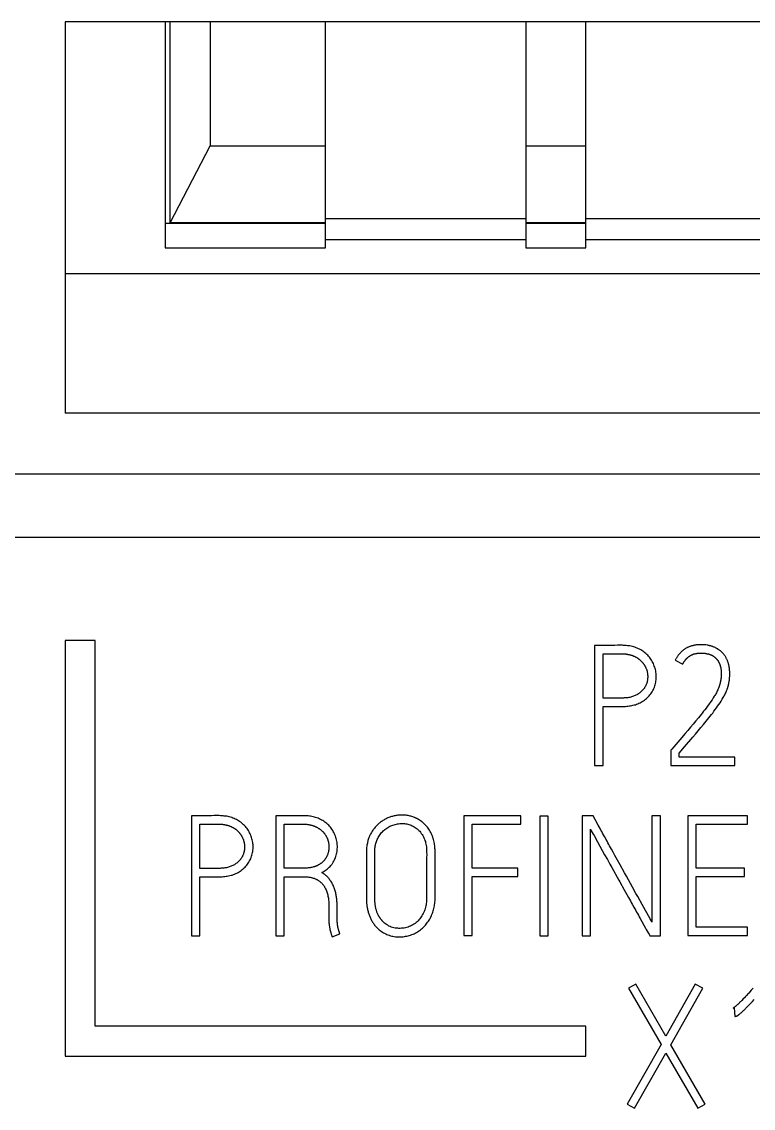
# Model space of a CAD drawing. Header units: millimetres. Extents: x 6750 to 121550, y -28210 to 66060.
# Drawn here: x 34087.8 to 34153.4, y 57264.3 to 57361.7 of the extents above; entities that cross this region are included whole.
import ezdxf

# ---------------------------------------------------------------- set-up
doc = ezdxf.new("R2010")
doc.units = ezdxf.units.MM
doc.layers.add('10000_FRONT', color=7, linetype='Continuous')
doc.layers.add('10500_FRONT_LABELING', color=7, linetype='Continuous')
doc.layers.add('DN.1. NET LIEN MANH', color=7, linetype='Continuous', lineweight=40)

# ---------------------------------------------------------------- blocks, each defined once
blk = doc.blocks.new('A$C0C6D7916')
at = {"layer": '10000_FRONT', "linetype": 'Continuous'}
for p, q in [((-24.8, 25.415), (-24.8, 21.509)), ((-12, 25.415), (-24.8, 25.415)), ((-23.8, 25.415), (-23.8, 23.159)), ((-23.75, 23.406), (-23.75, 25.415)), ((-23.35, 25.415), (-23.35, 24.176)), ((-22.2, 23.159), (-22.2, 25.415)), ((-20.2, 25.415), (-20.2, 23.159)), ((-19.6, 23.159), (-19.6, 25.415)), ((-23.75, 23.406), (-23.35, 24.176)), ((-23.35, 24.176), (-22.2, 24.176)), ((-20.2, 24.176), (-19.6, 24.176)), ((-22.2, 23.451), (-20.2, 23.451)), ((-19.6, 23.451), (-17.6, 23.451)), ((-22.2, 23.401), (-23.8, 23.401)), ((-22.2, 23.406), (-23.75, 23.406)), ((-19.6, 23.406), (-20.2, 23.406)), ((-19.6, 23.401), (-20.2, 23.401)), ((-20.2, 23.239), (-22.2, 23.239)), ((-17.6, 23.239), (-19.6, 23.239)), ((-23.8, 23.159), (-22.2, 23.159)), ((-20.2, 23.159), (-19.6, 23.159)), ((-24.8, 22.901), (-12, 22.901)), ((-12, 21.509), (-24.8, 21.509)), ((-7, 20.9), (-27.7, 20.9)), ((-7, 20.266), (-27.7, 20.266)), ((-24.5, 19.24), (-24.8, 19.24)), ((-24.8, 19.24), (-24.8, 15.09)), ((-24.5, 15.39), (-24.5, 19.24)), ((-19.6, 15.39), (-24.5, 15.39)), ((-19.6, 15.09), (-19.6, 15.39)), ((-24.8, 15.09), (-19.6, 15.09))]:
    blk.add_line(p, q, dxfattribs=at)
at = {"layer": '10500_FRONT_LABELING', "linetype": 'Continuous'}
for p, q in [((-19.337, 19.19), (-19.514, 19.19)), ((-19.514, 19.19), (-19.514, 17.99)), ((-19.429, 19.105), (-19.237, 19.105)), ((-19.429, 18.664), (-19.429, 19.105)), ((-18.708, 19.042), (-18.633, 19.004)), ((-19.244, 18.664), (-19.429, 18.664)), ((-19.429, 18.579), (-19.242, 18.579)), ((-19.429, 17.99), (-19.429, 18.579)), ((-18.662, 18.248), (-18.743, 18.155)), ((-18.609, 18.311), (-18.662, 18.248)), ((-18.743, 18.155), (-18.753, 18.143)), ((-18.753, 18.143), (-18.753, 17.99)), ((-18.67, 18.073), (-18.67, 18.113)), ((-18.114, 18.073), (-18.67, 18.073)), ((-18.114, 17.99), (-18.114, 18.073)), ((-19.514, 17.99), (-19.429, 17.99)), ((-18.753, 17.99), (-18.114, 17.99)), ((-23.362, 17.49), (-23.539, 17.49)), ((-23.539, 17.49), (-23.539, 16.29)), ((-22.542, 17.49), (-22.697, 17.49)), ((-22.697, 17.49), (-22.697, 16.29)), ((-20.248, 17.49), (-20.819, 17.49)), ((-20.819, 17.49), (-20.819, 16.293)), ((-20.248, 17.405), (-20.248, 17.49)), ((-19.977, 17.487), (-20.06, 17.487)), ((-20.06, 17.487), (-20.06, 16.29)), ((-19.977, 16.29), (-19.977, 17.487)), ((-19.529, 17.49), (-19.637, 17.49)), ((-19.637, 17.49), (-19.637, 16.29)), ((-19.477, 17.395), (-19.529, 17.49)), ((-18.856, 17.49), (-18.941, 17.49)), ((-18.941, 17.49), (-18.941, 16.428)), ((-18.856, 16.29), (-18.856, 17.49)), ((-17.986, 17.49), (-18.584, 17.49)), ((-18.584, 17.49), (-18.584, 16.293)), ((-17.986, 17.405), (-17.986, 17.49)), ((-23.454, 17.405), (-23.262, 17.405)), ((-23.454, 16.964), (-23.454, 17.405)), ((-22.612, 17.405), (-22.42, 17.405)), ((-22.612, 16.966), (-22.612, 17.405)), ((-20.734, 17.405), (-20.248, 17.405)), ((-20.734, 16.966), (-20.734, 17.405)), ((-19.554, 16.29), (-19.554, 17.355)), ((-18.5, 17.405), (-17.986, 17.405)), ((-18.5, 16.966), (-18.5, 17.405)), ((-19.484, 17.228), (-19.413, 17.101)), ((-21.708, 16.669), (-21.708, 17.108)), ((-19.413, 17.101), (-19.386, 17.053)), ((-19.31, 17.093), (-19.328, 17.125)), ((-19.258, 16.998), (-19.31, 17.093)), ((-23.27, 16.964), (-23.454, 16.964)), ((-22.409, 16.966), (-22.612, 16.966)), ((-20.278, 16.966), (-20.734, 16.966)), ((-20.278, 16.883), (-20.278, 16.966)), ((-19.342, 16.974), (-19.271, 16.846)), ((-19.214, 16.919), (-19.258, 16.998)), ((-19.196, 16.887), (-19.214, 16.919)), ((-18.018, 16.966), (-18.5, 16.966)), ((-18.018, 16.883), (-18.018, 16.966)), ((-23.454, 16.879), (-23.267, 16.879)), ((-23.454, 16.29), (-23.454, 16.879)), ((-22.612, 16.29), (-22.612, 16.881)), ((-20.734, 16.883), (-20.278, 16.883)), ((-20.734, 16.293), (-20.734, 16.883)), ((-19.271, 16.846), (-19.262, 16.83)), ((-19.262, 16.83), (-19.218, 16.751)), ((-18.5, 16.883), (-18.018, 16.883)), ((-18.5, 16.377), (-18.5, 16.883)), ((-19.218, 16.751), (-19.191, 16.703)), ((-19.191, 16.703), (-19.174, 16.672)), ((-19.082, 16.682), (-19.1, 16.713)), ((-19.038, 16.603), (-19.082, 16.682)), ((-22.166, 16.477), (-22.167, 16.461)), ((-22.08, 16.403), (-22.08, 16.41)), ((-22.079, 16.399), (-22.08, 16.403)), ((-19.059, 16.465), (-19.006, 16.369)), ((-17.986, 16.377), (-18.5, 16.377)), ((-17.986, 16.293), (-17.986, 16.377)), ((-23.539, 16.29), (-23.454, 16.29)), ((-22.697, 16.29), (-22.612, 16.29)), ((-22.134, 16.282), (-22.056, 16.312)), ((-20.819, 16.293), (-20.734, 16.293)), ((-20.06, 16.29), (-19.977, 16.29)), ((-19.637, 16.29), (-19.554, 16.29)), ((-18.961, 16.29), (-18.856, 16.29)), ((-18.584, 16.293), (-17.986, 16.293)), ((-19.103, 15.808), (-19.174, 15.767)), ((-19.174, 15.767), (-18.85, 15.206)), ((-18.803, 15.289), (-19.103, 15.808)), ((-18.508, 15.808), (-18.803, 15.289)), ((-18.753, 15.204), (-18.433, 15.767)), ((-18.433, 15.767), (-18.508, 15.808)), ((-17.929, 15.77), (-17.949, 15.748)), ((-18.053, 15.637), (-18.059, 15.631)), ((-18.044, 15.646), (-18.053, 15.637)), ((-18.03, 15.661), (-18.044, 15.646)), ((-18.018, 15.673), (-18.03, 15.661)), ((-18.006, 15.686), (-18.018, 15.673)), ((-17.998, 15.695), (-18.006, 15.686)), ((-17.98, 15.714), (-17.998, 15.695)), ((-17.956, 15.617), (-17.938, 15.636)), ((-17.938, 15.636), (-17.92, 15.655)), ((-18.129, 15.569), (-18.119, 15.572)), ((-18.119, 15.572), (-18.114, 15.487)), ((-17.992, 15.579), (-17.98, 15.591)), ((-17.98, 15.591), (-17.968, 15.604)), ((-17.968, 15.604), (-17.956, 15.617)), ((-18.85, 15.206), (-19.187, 14.612)), ((-18.408, 14.612), (-18.753, 15.204)), ((-19.114, 14.57), (-18.801, 15.121)), ((-18.801, 15.121), (-18.482, 14.57)), ((-19.187, 14.612), (-19.114, 14.57)), ((-18.482, 14.57), (-18.408, 14.612))]:
    blk.add_line(p, q, dxfattribs=at)
for points in [[(-18.175, 19.003), (-18.177, 19.009), (-18.179, 19.015), (-18.181, 19.021), (-18.183, 19.027), (-18.185, 19.033), (-18.187, 19.039), (-18.19, 19.045), (-18.192, 19.051), (-18.195, 19.056), (-18.198, 19.062), (-18.201, 19.067), (-18.204, 19.073), (-18.207, 19.078), (-18.211, 19.084), (-18.214, 19.089), (-18.218, 19.094), (-18.222, 19.099), (-18.226, 19.104), (-18.23, 19.109), (-18.234, 19.113), (-18.238, 19.118), (-18.243, 19.122), (-18.247, 19.127), (-18.252, 19.131), (-18.257, 19.135), (-18.262, 19.139), (-18.267, 19.143), (-18.272, 19.147), (-18.278, 19.15), (-18.283, 19.154), (-18.288, 19.157), (-18.294, 19.16), (-18.299, 19.163), (-18.305, 19.166), (-18.311, 19.168), (-18.317, 19.171), (-18.322, 19.173), (-18.328, 19.176), (-18.334, 19.178), (-18.34, 19.18), (-18.346, 19.182), (-18.352, 19.184), (-18.358, 19.185), (-18.365, 19.187), (-18.371, 19.188), (-18.377, 19.19), (-18.383, 19.191), (-18.389, 19.192), (-18.402, 19.194), (-18.414, 19.195), (-18.427, 19.196), (-18.44, 19.197), (-18.452, 19.197), (-18.465, 19.196), (-18.478, 19.196), (-18.49, 19.195), (-18.497, 19.194), (-18.503, 19.193), (-18.509, 19.192), (-18.515, 19.191), (-18.522, 19.19), (-18.528, 19.189), (-18.534, 19.187), (-18.54, 19.186), (-18.546, 19.184), (-18.552, 19.182), (-18.558, 19.18), (-18.564, 19.178), (-18.57, 19.176), (-18.576, 19.173), (-18.581, 19.171), (-18.587, 19.168), (-18.593, 19.165), (-18.598, 19.162), (-18.604, 19.159), (-18.609, 19.156), (-18.614, 19.152), (-18.62, 19.149), (-18.625, 19.145), (-18.63, 19.141), (-18.634, 19.137), (-18.639, 19.133), (-18.644, 19.129), (-18.649, 19.124), (-18.653, 19.12), (-18.657, 19.115), (-18.662, 19.11), (-18.666, 19.106), (-18.67, 19.101), (-18.674, 19.096), (-18.678, 19.091), (-18.682, 19.086), (-18.685, 19.08), (-18.689, 19.075), (-18.692, 19.07), (-18.696, 19.064), (-18.699, 19.059), (-18.702, 19.053), (-18.705, 19.048), (-18.708, 19.042)], [(-19.242, 18.579), (-19.23, 18.579), (-19.217, 18.58), (-19.205, 18.581), (-19.192, 18.582), (-19.18, 18.583), (-19.167, 18.585), (-19.155, 18.587), (-19.142, 18.589), (-19.13, 18.592), (-19.118, 18.595), (-19.106, 18.598), (-19.094, 18.603), (-19.082, 18.607), (-19.071, 18.612), (-19.059, 18.617), (-19.048, 18.623), (-19.037, 18.63), (-19.026, 18.637), (-19.016, 18.644), (-19.006, 18.652), (-18.996, 18.66), (-18.987, 18.668), (-18.978, 18.677), (-18.969, 18.686), (-18.961, 18.696), (-18.953, 18.706), (-18.945, 18.716), (-18.939, 18.727), (-18.932, 18.738), (-18.926, 18.749), (-18.921, 18.761), (-18.916, 18.773), (-18.912, 18.785), (-18.909, 18.797), (-18.905, 18.809), (-18.903, 18.822), (-18.901, 18.834), (-18.899, 18.847), (-18.898, 18.859), (-18.898, 18.872), (-18.898, 18.885), (-18.898, 18.898), (-18.899, 18.91), (-18.901, 18.923), (-18.903, 18.935), (-18.906, 18.948), (-18.909, 18.96), (-18.912, 18.972), (-18.917, 18.984), (-18.921, 18.996), (-18.926, 19.008), (-18.932, 19.019), (-18.938, 19.03), (-18.944, 19.041), (-18.951, 19.052), (-18.958, 19.062), (-18.966, 19.072), (-18.974, 19.082), (-18.983, 19.091), (-18.992, 19.1), (-19.001, 19.109), (-19.011, 19.117), (-19.021, 19.124), (-19.032, 19.132), (-19.042, 19.139), (-19.053, 19.145), (-19.064, 19.151), (-19.076, 19.157), (-19.087, 19.162), (-19.099, 19.167), (-19.111, 19.171), (-19.123, 19.175), (-19.135, 19.178), (-19.148, 19.181), (-19.16, 19.184), (-19.172, 19.186), (-19.185, 19.187), (-19.197, 19.189), (-19.21, 19.189), (-19.223, 19.19), (-19.235, 19.191), (-19.261, 19.191), (-19.286, 19.191), (-19.311, 19.19), (-19.337, 19.19)], [(-19.237, 19.105), (-19.233, 19.105), (-19.228, 19.105), (-19.224, 19.105), (-19.219, 19.105), (-19.215, 19.105), (-19.211, 19.104), (-19.206, 19.104), (-19.202, 19.104), (-19.197, 19.103), (-19.193, 19.103), (-19.189, 19.102), (-19.184, 19.101), (-19.18, 19.1), (-19.176, 19.1), (-19.171, 19.099), (-19.167, 19.098), (-19.163, 19.097), (-19.158, 19.096), (-19.154, 19.095), (-19.15, 19.093), (-19.146, 19.092), (-19.141, 19.091), (-19.137, 19.089), (-19.133, 19.088), (-19.129, 19.086), (-19.125, 19.084), (-19.121, 19.083), (-19.117, 19.081), (-19.112, 19.079), (-19.109, 19.077), (-19.105, 19.075), (-19.101, 19.073), (-19.097, 19.071), (-19.093, 19.068), (-19.089, 19.066), (-19.085, 19.064), (-19.082, 19.061), (-19.078, 19.059), (-19.074, 19.056), (-19.071, 19.054), (-19.067, 19.051), (-19.064, 19.048), (-19.06, 19.045), (-19.057, 19.042), (-19.054, 19.039), (-19.05, 19.036), (-19.047, 19.033), (-19.044, 19.03), (-19.041, 19.027), (-19.038, 19.024), (-19.035, 19.02), (-19.032, 19.017), (-19.029, 19.014), (-19.027, 19.01), (-19.024, 19.007), (-19.022, 19.003), (-19.019, 18.999), (-19.017, 18.996), (-19.014, 18.992), (-19.012, 18.988), (-19.01, 18.984), (-19.008, 18.98), (-19.006, 18.976), (-19.004, 18.972), (-19.002, 18.968), (-19, 18.964), (-18.998, 18.96)], [(-18.633, 19.004), (-18.631, 19.007), (-18.63, 19.01), (-18.628, 19.013), (-18.626, 19.016), (-18.624, 19.019), (-18.622, 19.022), (-18.621, 19.025), (-18.619, 19.028), (-18.617, 19.031), (-18.615, 19.034), (-18.612, 19.037), (-18.61, 19.04), (-18.608, 19.043), (-18.606, 19.046), (-18.604, 19.048), (-18.601, 19.051), (-18.599, 19.054), (-18.596, 19.056), (-18.594, 19.059), (-18.591, 19.061), (-18.589, 19.064), (-18.586, 19.066), (-18.583, 19.069), (-18.581, 19.071), (-18.578, 19.073), (-18.575, 19.076), (-18.572, 19.078), (-18.569, 19.08), (-18.567, 19.082), (-18.564, 19.084), (-18.561, 19.086), (-18.557, 19.088), (-18.554, 19.089), (-18.551, 19.091), (-18.548, 19.093), (-18.545, 19.094), (-18.542, 19.096), (-18.538, 19.097), (-18.535, 19.099), (-18.532, 19.1), (-18.528, 19.101), (-18.525, 19.102), (-18.522, 19.104), (-18.518, 19.105), (-18.515, 19.106), (-18.511, 19.107), (-18.508, 19.107), (-18.504, 19.108), (-18.501, 19.109), (-18.497, 19.11), (-18.494, 19.11), (-18.49, 19.111), (-18.487, 19.111), (-18.483, 19.112), (-18.479, 19.112), (-18.476, 19.113), (-18.472, 19.113), (-18.469, 19.113), (-18.465, 19.113), (-18.462, 19.113), (-18.458, 19.113), (-18.455, 19.113), (-18.451, 19.113), (-18.447, 19.113), (-18.444, 19.113), (-18.44, 19.113), (-18.437, 19.113), (-18.433, 19.113), (-18.43, 19.113), (-18.426, 19.112), (-18.423, 19.112), (-18.419, 19.112), (-18.416, 19.111), (-18.412, 19.111), (-18.408, 19.111), (-18.405, 19.11), (-18.401, 19.109), (-18.398, 19.109), (-18.394, 19.108), (-18.391, 19.107), (-18.387, 19.107), (-18.384, 19.106), (-18.38, 19.105), (-18.377, 19.104), (-18.373, 19.103), (-18.37, 19.102), (-18.367, 19.101), (-18.363, 19.1), (-18.36, 19.098), (-18.357, 19.097), (-18.353, 19.096), (-18.35, 19.094), (-18.347, 19.093), (-18.343, 19.091), (-18.34, 19.09), (-18.337, 19.088), (-18.334, 19.086), (-18.331, 19.084), (-18.328, 19.083), (-18.325, 19.081), (-18.322, 19.079), (-18.319, 19.076), (-18.316, 19.074), (-18.313, 19.072), (-18.311, 19.07), (-18.308, 19.067), (-18.305, 19.065), (-18.303, 19.063), (-18.3, 19.06), (-18.298, 19.057), (-18.295, 19.055), (-18.293, 19.052), (-18.291, 19.049), (-18.289, 19.046), (-18.286, 19.044), (-18.284, 19.041), (-18.282, 19.038), (-18.28, 19.035), (-18.279, 19.032), (-18.277, 19.029), (-18.275, 19.026), (-18.273, 19.022), (-18.272, 19.019), (-18.27, 19.016), (-18.268, 19.013), (-18.267, 19.009), (-18.266, 19.006), (-18.264, 19.003), (-18.263, 18.999), (-18.262, 18.996), (-18.261, 18.993), (-18.26, 18.989), (-18.259, 18.986), (-18.258, 18.982), (-18.257, 18.979), (-18.256, 18.975), (-18.255, 18.972), (-18.254, 18.968), (-18.254, 18.965), (-18.253, 18.961), (-18.253, 18.958), (-18.252, 18.954), (-18.252, 18.951), (-18.251, 18.947), (-18.251, 18.944), (-18.25, 18.94), (-18.25, 18.937), (-18.25, 18.933), (-18.249, 18.93), (-18.249, 18.926), (-18.249, 18.922), (-18.249, 18.919), (-18.249, 18.915), (-18.249, 18.912), (-18.249, 18.908), (-18.249, 18.905), (-18.249, 18.901), (-18.249, 18.897), (-18.249, 18.894), (-18.249, 18.89), (-18.249, 18.887), (-18.249, 18.883), (-18.25, 18.88), (-18.25, 18.876), (-18.25, 18.872), (-18.251, 18.869), (-18.251, 18.865), (-18.251, 18.862), (-18.252, 18.858), (-18.252, 18.855), (-18.253, 18.851), (-18.253, 18.848), (-18.254, 18.844), (-18.255, 18.841), (-18.256, 18.834)], [(-18.172, 18.819), (-18.17, 18.827), (-18.17, 18.832), (-18.169, 18.836), (-18.168, 18.841), (-18.167, 18.846), (-18.167, 18.851), (-18.166, 18.855), (-18.166, 18.86), (-18.165, 18.865), (-18.165, 18.87), (-18.165, 18.874), (-18.164, 18.879), (-18.164, 18.884), (-18.164, 18.889), (-18.164, 18.894), (-18.164, 18.898), (-18.164, 18.903), (-18.164, 18.908), (-18.164, 18.913), (-18.164, 18.918), (-18.164, 18.922), (-18.164, 18.927), (-18.164, 18.932), (-18.165, 18.937), (-18.165, 18.942), (-18.166, 18.946), (-18.166, 18.951), (-18.167, 18.956), (-18.167, 18.961), (-18.168, 18.965), (-18.169, 18.97), (-18.169, 18.975), (-18.17, 18.979), (-18.171, 18.984), (-18.172, 18.989), (-18.173, 18.993), (-18.174, 18.998), (-18.175, 19.003)], [(-18.998, 18.96), (-18.995, 18.951), (-18.992, 18.942), (-18.99, 18.933), (-18.988, 18.924), (-18.986, 18.915), (-18.985, 18.906), (-18.984, 18.896), (-18.983, 18.887), (-18.983, 18.878), (-18.983, 18.869), (-18.984, 18.859), (-18.985, 18.85), (-18.986, 18.841), (-18.988, 18.832), (-18.99, 18.823), (-18.992, 18.814), (-18.995, 18.805), (-18.997, 18.801), (-18.999, 18.796), (-19, 18.792), (-19.002, 18.788), (-19.004, 18.784), (-19.007, 18.78), (-19.009, 18.776), (-19.011, 18.772), (-19.014, 18.768), (-19.016, 18.764), (-19.019, 18.76), (-19.022, 18.756), (-19.024, 18.753), (-19.027, 18.749), (-19.034, 18.742), (-19.04, 18.736), (-19.047, 18.729), (-19.054, 18.723), (-19.061, 18.717), (-19.068, 18.712), (-19.076, 18.706), (-19.084, 18.701), (-19.092, 18.697), (-19.1, 18.692), (-19.109, 18.689), (-19.117, 18.685), (-19.126, 18.682), (-19.135, 18.679), (-19.144, 18.676), (-19.153, 18.673), (-19.162, 18.671), (-19.171, 18.67), (-19.18, 18.668), (-19.189, 18.667), (-19.198, 18.666), (-19.208, 18.665), (-19.217, 18.665), (-19.226, 18.664), (-19.244, 18.664)], [(-18.272, 18.774), (-18.275, 18.764), (-18.279, 18.755), (-18.283, 18.745), (-18.288, 18.736), (-18.292, 18.727), (-18.297, 18.717), (-18.302, 18.708), (-18.307, 18.7), (-18.312, 18.691), (-18.318, 18.682), (-18.329, 18.665), (-18.34, 18.648), (-18.352, 18.631), (-18.376, 18.597), (-18.388, 18.581), (-18.4, 18.564), (-18.412, 18.548), (-18.425, 18.532), (-18.438, 18.515), (-18.45, 18.499), (-18.476, 18.467), (-18.503, 18.436), (-18.529, 18.404), (-18.556, 18.373), (-18.582, 18.342), (-18.609, 18.311)], [(-18.256, 18.834), (-18.256, 18.832), (-18.257, 18.829), (-18.257, 18.826), (-18.258, 18.824), (-18.259, 18.821), (-18.259, 18.818), (-18.26, 18.816), (-18.26, 18.813), (-18.261, 18.81), (-18.262, 18.808), (-18.262, 18.805), (-18.263, 18.803), (-18.264, 18.8), (-18.265, 18.797), (-18.265, 18.795), (-18.266, 18.792), (-18.267, 18.789), (-18.268, 18.787), (-18.268, 18.784), (-18.269, 18.782), (-18.27, 18.779), (-18.271, 18.777), (-18.272, 18.774)], [(-18.191, 18.749), (-18.19, 18.752), (-18.189, 18.755), (-18.187, 18.758), (-18.186, 18.761), (-18.185, 18.764), (-18.184, 18.767), (-18.183, 18.771), (-18.182, 18.774), (-18.182, 18.777), (-18.181, 18.78), (-18.18, 18.783), (-18.179, 18.787), (-18.178, 18.79), (-18.177, 18.793), (-18.177, 18.796), (-18.176, 18.799), (-18.175, 18.803), (-18.174, 18.806), (-18.174, 18.809), (-18.173, 18.812), (-18.172, 18.816), (-18.172, 18.819)], [(-18.534, 18.273), (-18.507, 18.305), (-18.48, 18.337), (-18.453, 18.369), (-18.426, 18.401), (-18.4, 18.433), (-18.373, 18.466), (-18.347, 18.499), (-18.334, 18.515), (-18.322, 18.532), (-18.309, 18.549), (-18.297, 18.565), (-18.285, 18.582), (-18.273, 18.599), (-18.261, 18.617), (-18.249, 18.634), (-18.238, 18.652), (-18.228, 18.67), (-18.223, 18.679), (-18.218, 18.688), (-18.213, 18.697), (-18.208, 18.707), (-18.204, 18.716), (-18.2, 18.726), (-18.196, 18.736), (-18.191, 18.749)], [(-18.67, 18.113), (-18.616, 18.177), (-18.534, 18.273)], [(-23.267, 16.879), (-23.255, 16.879), (-23.242, 16.88), (-23.23, 16.881), (-23.217, 16.882), (-23.205, 16.883), (-23.192, 16.885), (-23.18, 16.887), (-23.168, 16.889), (-23.155, 16.892), (-23.143, 16.895), (-23.131, 16.898), (-23.119, 16.903), (-23.107, 16.907), (-23.096, 16.912), (-23.084, 16.917), (-23.073, 16.923), (-23.062, 16.93), (-23.052, 16.937), (-23.041, 16.944), (-23.031, 16.952), (-23.021, 16.96), (-23.012, 16.968), (-23.003, 16.977), (-22.994, 16.986), (-22.986, 16.996), (-22.978, 17.006), (-22.971, 17.016), (-22.964, 17.027), (-22.957, 17.038), (-22.952, 17.049), (-22.946, 17.061), (-22.942, 17.073), (-22.937, 17.085), (-22.934, 17.097), (-22.931, 17.109), (-22.928, 17.122), (-22.926, 17.134), (-22.924, 17.147), (-22.923, 17.159), (-22.923, 17.172), (-22.923, 17.185), (-22.923, 17.198), (-22.925, 17.21), (-22.926, 17.223), (-22.928, 17.235), (-22.931, 17.248), (-22.934, 17.26), (-22.938, 17.272), (-22.942, 17.284), (-22.946, 17.296), (-22.951, 17.308), (-22.957, 17.319), (-22.963, 17.33), (-22.969, 17.341), (-22.976, 17.352), (-22.983, 17.362), (-22.991, 17.372), (-23, 17.382), (-23.008, 17.391), (-23.017, 17.4), (-23.027, 17.409), (-23.036, 17.417), (-23.046, 17.424), (-23.057, 17.432), (-23.067, 17.439), (-23.078, 17.445), (-23.089, 17.451), (-23.101, 17.457), (-23.112, 17.462), (-23.124, 17.467), (-23.136, 17.471), (-23.148, 17.475), (-23.16, 17.478), (-23.173, 17.481), (-23.185, 17.484), (-23.198, 17.486), (-23.21, 17.487), (-23.223, 17.489), (-23.235, 17.489), (-23.248, 17.49), (-23.261, 17.491), (-23.286, 17.491), (-23.311, 17.491), (-23.337, 17.49), (-23.362, 17.49)], [(-22.236, 16.922), (-22.224, 16.929), (-22.213, 16.935), (-22.202, 16.942), (-22.192, 16.95), (-22.182, 16.958), (-22.172, 16.966), (-22.163, 16.975), (-22.154, 16.984), (-22.145, 16.994), (-22.141, 16.999), (-22.137, 17.004), (-22.134, 17.009), (-22.13, 17.014), (-22.123, 17.025), (-22.117, 17.036), (-22.111, 17.048), (-22.106, 17.059), (-22.101, 17.071), (-22.097, 17.083), (-22.093, 17.096), (-22.089, 17.108), (-22.087, 17.121), (-22.084, 17.134), (-22.083, 17.146), (-22.082, 17.159), (-22.081, 17.172), (-22.081, 17.185), (-22.082, 17.198), (-22.083, 17.211), (-22.084, 17.224), (-22.086, 17.236), (-22.089, 17.249), (-22.092, 17.261), (-22.096, 17.274), (-22.1, 17.286), (-22.105, 17.298), (-22.11, 17.309), (-22.116, 17.321), (-22.122, 17.332), (-22.128, 17.343), (-22.135, 17.354), (-22.143, 17.364), (-22.15, 17.374), (-22.159, 17.384), (-22.167, 17.394), (-22.177, 17.403), (-22.186, 17.411), (-22.196, 17.419), (-22.206, 17.427), (-22.217, 17.434), (-22.228, 17.441), (-22.239, 17.447), (-22.251, 17.453), (-22.262, 17.459), (-22.274, 17.464), (-22.286, 17.469), (-22.299, 17.473), (-22.311, 17.477), (-22.323, 17.48), (-22.336, 17.482), (-22.349, 17.485), (-22.361, 17.487), (-22.374, 17.488), (-22.387, 17.489), (-22.4, 17.49), (-22.413, 17.49), (-22.438, 17.49), (-22.542, 17.49)], [(-21.311, 17.473), (-21.32, 17.476), (-21.328, 17.479), (-21.337, 17.482), (-21.347, 17.485), (-21.356, 17.487), (-21.365, 17.489), (-21.374, 17.491), (-21.383, 17.492), (-21.393, 17.494), (-21.402, 17.495), (-21.411, 17.495), (-21.421, 17.496), (-21.43, 17.496), (-21.44, 17.496), (-21.449, 17.496), (-21.458, 17.496), (-21.468, 17.495), (-21.477, 17.494), (-21.486, 17.493), (-21.496, 17.491), (-21.505, 17.49), (-21.514, 17.488), (-21.523, 17.486), (-21.532, 17.483), (-21.541, 17.481), (-21.55, 17.478), (-21.559, 17.475), (-21.568, 17.471), (-21.577, 17.468), (-21.585, 17.464), (-21.594, 17.46), (-21.602, 17.456), (-21.61, 17.451), (-21.618, 17.447), (-21.626, 17.442), (-21.634, 17.437), (-21.642, 17.431), (-21.65, 17.426), (-21.657, 17.42), (-21.664, 17.414), (-21.671, 17.408), (-21.678, 17.402), (-21.685, 17.395), (-21.692, 17.388), (-21.698, 17.382), (-21.704, 17.375), (-21.71, 17.367), (-21.716, 17.36), (-21.722, 17.352), (-21.727, 17.345), (-21.733, 17.337), (-21.738, 17.329), (-21.742, 17.321), (-21.747, 17.313), (-21.752, 17.304), (-21.756, 17.296), (-21.76, 17.287), (-21.763, 17.279), (-21.767, 17.27), (-21.77, 17.261), (-21.773, 17.252), (-21.776, 17.243), (-21.778, 17.234), (-21.781, 17.225), (-21.782, 17.215), (-21.784, 17.206), (-21.786, 17.197), (-21.787, 17.188), (-21.789, 17.169), (-21.79, 17.151), (-21.791, 17.132), (-21.791, 17.114), (-21.791, 16.669)], [(-21.211, 17.405), (-21.213, 17.407), (-21.215, 17.409), (-21.217, 17.411), (-21.219, 17.413), (-21.221, 17.415), (-21.223, 17.417), (-21.225, 17.419), (-21.227, 17.421), (-21.229, 17.423), (-21.231, 17.425), (-21.233, 17.427), (-21.236, 17.428), (-21.238, 17.43), (-21.24, 17.432), (-21.242, 17.434), (-21.245, 17.435), (-21.247, 17.437), (-21.249, 17.439), (-21.251, 17.44), (-21.254, 17.442), (-21.256, 17.443), (-21.258, 17.445), (-21.261, 17.447), (-21.263, 17.448), (-21.266, 17.45), (-21.268, 17.451), (-21.27, 17.453), (-21.273, 17.454), (-21.275, 17.455), (-21.278, 17.457), (-21.28, 17.458), (-21.283, 17.459), (-21.285, 17.461), (-21.288, 17.462), (-21.29, 17.463), (-21.293, 17.465), (-21.295, 17.466), (-21.298, 17.467), (-21.3, 17.468), (-21.303, 17.469), (-21.305, 17.47), (-21.308, 17.472), (-21.311, 17.473)], [(-23.262, 17.405), (-23.258, 17.405), (-23.253, 17.405), (-23.249, 17.405), (-23.245, 17.405), (-23.24, 17.405), (-23.236, 17.404), (-23.231, 17.404), (-23.227, 17.404), (-23.223, 17.403), (-23.218, 17.403), (-23.214, 17.402), (-23.209, 17.401), (-23.205, 17.4), (-23.201, 17.4), (-23.196, 17.399), (-23.192, 17.398), (-23.188, 17.397), (-23.184, 17.396), (-23.179, 17.395), (-23.175, 17.393), (-23.171, 17.392), (-23.167, 17.391), (-23.162, 17.389), (-23.158, 17.388), (-23.154, 17.386), (-23.15, 17.384), (-23.146, 17.383), (-23.142, 17.381), (-23.138, 17.379), (-23.134, 17.377), (-23.13, 17.375), (-23.126, 17.373), (-23.122, 17.371), (-23.118, 17.368), (-23.114, 17.366), (-23.111, 17.364), (-23.107, 17.361), (-23.103, 17.359), (-23.1, 17.356), (-23.096, 17.354), (-23.092, 17.351), (-23.089, 17.348), (-23.086, 17.345), (-23.082, 17.342), (-23.079, 17.339), (-23.076, 17.336), (-23.072, 17.333), (-23.069, 17.33), (-23.066, 17.327), (-23.063, 17.324), (-23.06, 17.32), (-23.057, 17.317), (-23.055, 17.314), (-23.052, 17.31), (-23.049, 17.307), (-23.047, 17.303), (-23.044, 17.299), (-23.042, 17.296), (-23.039, 17.292), (-23.037, 17.288), (-23.035, 17.284), (-23.033, 17.28), (-23.031, 17.276), (-23.029, 17.272), (-23.027, 17.268), (-23.025, 17.264), (-23.024, 17.26)], [(-22.42, 17.405), (-22.415, 17.405), (-22.41, 17.405), (-22.405, 17.405), (-22.4, 17.405), (-22.395, 17.404), (-22.39, 17.404), (-22.385, 17.404), (-22.38, 17.403), (-22.375, 17.402), (-22.37, 17.402), (-22.365, 17.401), (-22.36, 17.4), (-22.355, 17.399), (-22.351, 17.398), (-22.346, 17.397), (-22.341, 17.396), (-22.336, 17.394), (-22.331, 17.393), (-22.326, 17.391), (-22.322, 17.39), (-22.317, 17.388), (-22.312, 17.386), (-22.307, 17.384), (-22.303, 17.382), (-22.298, 17.38), (-22.294, 17.378), (-22.289, 17.376), (-22.285, 17.374), (-22.28, 17.371), (-22.276, 17.369), (-22.272, 17.366), (-22.268, 17.363), (-22.263, 17.361), (-22.259, 17.358), (-22.255, 17.355), (-22.251, 17.352), (-22.247, 17.349), (-22.243, 17.346), (-22.239, 17.342), (-22.235, 17.339), (-22.232, 17.336), (-22.228, 17.332), (-22.225, 17.329), (-22.221, 17.325), (-22.218, 17.321), (-22.215, 17.317), (-22.211, 17.314), (-22.208, 17.31), (-22.205, 17.306), (-22.202, 17.301), (-22.2, 17.297), (-22.197, 17.293), (-22.194, 17.289), (-22.192, 17.284), (-22.19, 17.28), (-22.187, 17.275), (-22.185, 17.27), (-22.183, 17.266), (-22.181, 17.261)], [(-21.708, 17.108), (-21.708, 17.131), (-21.707, 17.143), (-21.707, 17.154), (-21.706, 17.166), (-21.704, 17.177), (-21.703, 17.188), (-21.701, 17.199), (-21.698, 17.211), (-21.695, 17.222), (-21.692, 17.233), (-21.688, 17.243), (-21.683, 17.254), (-21.678, 17.264), (-21.673, 17.274), (-21.667, 17.284), (-21.661, 17.294), (-21.654, 17.304), (-21.647, 17.313), (-21.64, 17.322), (-21.632, 17.33), (-21.624, 17.338), (-21.615, 17.346), (-21.606, 17.353), (-21.597, 17.36), (-21.588, 17.367), (-21.578, 17.373), (-21.568, 17.379), (-21.558, 17.384), (-21.547, 17.389), (-21.537, 17.393), (-21.526, 17.397), (-21.515, 17.4), (-21.504, 17.403), (-21.492, 17.406), (-21.481, 17.408), (-21.47, 17.41), (-21.458, 17.411), (-21.447, 17.412), (-21.435, 17.412), (-21.424, 17.411), (-21.412, 17.411), (-21.401, 17.409), (-21.389, 17.408), (-21.378, 17.405), (-21.367, 17.402), (-21.356, 17.399), (-21.345, 17.395), (-21.335, 17.39), (-21.324, 17.385), (-21.314, 17.379), (-21.304, 17.373), (-21.295, 17.366), (-21.286, 17.359), (-21.277, 17.351), (-21.269, 17.343)], [(-21.105, 16.717), (-21.105, 17.023), (-21.105, 17.049), (-21.105, 17.074), (-21.105, 17.1), (-21.105, 17.125), (-21.106, 17.151), (-21.107, 17.163), (-21.108, 17.176), (-21.109, 17.189), (-21.111, 17.201), (-21.113, 17.214), (-21.115, 17.226), (-21.118, 17.238), (-21.121, 17.251), (-21.125, 17.263), (-21.129, 17.275), (-21.133, 17.287), (-21.138, 17.298), (-21.143, 17.31), (-21.149, 17.321), (-21.155, 17.333), (-21.161, 17.344), (-21.168, 17.354), (-21.175, 17.365), (-21.183, 17.375), (-21.191, 17.385), (-21.2, 17.394), (-21.211, 17.405)], [(-19.554, 17.355), (-19.546, 17.339), (-19.537, 17.323), (-19.528, 17.307), (-19.519, 17.291), (-19.484, 17.228)], [(-19.398, 17.252), (-19.415, 17.284), (-19.424, 17.3), (-19.433, 17.316), (-19.442, 17.331), (-19.45, 17.347), (-19.459, 17.363), (-19.468, 17.379), (-19.477, 17.395)], [(-23.024, 17.26), (-23.02, 17.251), (-23.018, 17.242), (-23.015, 17.233), (-23.013, 17.224), (-23.011, 17.215), (-23.01, 17.206), (-23.009, 17.196), (-23.008, 17.187), (-23.008, 17.178), (-23.008, 17.169), (-23.009, 17.159), (-23.01, 17.15), (-23.011, 17.141), (-23.013, 17.132), (-23.015, 17.123), (-23.017, 17.114), (-23.02, 17.105), (-23.022, 17.101), (-23.024, 17.096), (-23.026, 17.092), (-23.028, 17.088), (-23.03, 17.084), (-23.032, 17.08), (-23.034, 17.076), (-23.036, 17.072), (-23.039, 17.068), (-23.041, 17.064), (-23.044, 17.06), (-23.047, 17.056), (-23.05, 17.053), (-23.053, 17.049), (-23.059, 17.042), (-23.065, 17.036), (-23.072, 17.029), (-23.079, 17.023), (-23.086, 17.017), (-23.094, 17.012), (-23.101, 17.006), (-23.109, 17.001), (-23.117, 16.997), (-23.125, 16.992), (-23.134, 16.989), (-23.142, 16.985), (-23.151, 16.982), (-23.16, 16.979), (-23.169, 16.976), (-23.178, 16.973), (-23.187, 16.971), (-23.196, 16.97), (-23.205, 16.968), (-23.214, 16.967), (-23.224, 16.966), (-23.233, 16.965), (-23.242, 16.965), (-23.251, 16.964), (-23.27, 16.964)], [(-22.181, 17.261), (-22.18, 17.257), (-22.178, 17.252), (-22.177, 17.247), (-22.175, 17.243), (-22.174, 17.238), (-22.173, 17.234), (-22.171, 17.229), (-22.17, 17.224), (-22.169, 17.219), (-22.169, 17.215), (-22.168, 17.21), (-22.167, 17.205), (-22.167, 17.2), (-22.166, 17.196), (-22.166, 17.191), (-22.166, 17.186), (-22.166, 17.181), (-22.166, 17.176), (-22.166, 17.171), (-22.166, 17.166), (-22.166, 17.162), (-22.167, 17.157), (-22.167, 17.152), (-22.168, 17.147), (-22.169, 17.143), (-22.169, 17.138), (-22.17, 17.133), (-22.171, 17.128), (-22.172, 17.124), (-22.174, 17.119), (-22.175, 17.114), (-22.176, 17.11), (-22.178, 17.105), (-22.18, 17.101), (-22.181, 17.096), (-22.183, 17.092), (-22.185, 17.087), (-22.187, 17.083), (-22.189, 17.079), (-22.192, 17.074), (-22.194, 17.07), (-22.197, 17.066), (-22.199, 17.062), (-22.202, 17.058), (-22.205, 17.054), (-22.208, 17.05), (-22.211, 17.047), (-22.214, 17.043), (-22.217, 17.039), (-22.22, 17.036), (-22.224, 17.032)], [(-21.269, 17.343), (-21.259, 17.334), (-21.251, 17.324), (-21.243, 17.314), (-21.235, 17.303), (-21.228, 17.291), (-21.222, 17.28), (-21.217, 17.268), (-21.212, 17.256), (-21.207, 17.243), (-21.203, 17.231), (-21.2, 17.218), (-21.197, 17.205), (-21.195, 17.192), (-21.193, 17.179), (-21.192, 17.166), (-21.191, 17.153), (-21.19, 17.139), (-21.19, 17.126), (-21.189, 17.1), (-21.19, 17.074), (-21.19, 17.048), (-21.19, 17.021)], [(-19.328, 17.125), (-19.345, 17.157), (-19.354, 17.173), (-19.363, 17.189), (-19.372, 17.204), (-19.38, 17.22), (-19.389, 17.236), (-19.398, 17.252)], [(-22.224, 17.032), (-22.227, 17.029), (-22.231, 17.026), (-22.234, 17.023), (-22.238, 17.02), (-22.241, 17.017), (-22.245, 17.014), (-22.249, 17.012), (-22.252, 17.009), (-22.256, 17.006), (-22.26, 17.004), (-22.264, 17.002), (-22.268, 16.999), (-22.272, 16.997), (-22.276, 16.995), (-22.28, 16.993), (-22.284, 16.991), (-22.288, 16.989), (-22.292, 16.987), (-22.297, 16.986), (-22.301, 16.984), (-22.305, 16.983), (-22.309, 16.981), (-22.318, 16.978), (-22.327, 16.976), (-22.336, 16.974), (-22.345, 16.972), (-22.354, 16.97), (-22.363, 16.969), (-22.372, 16.968), (-22.382, 16.967), (-22.391, 16.966), (-22.4, 16.966), (-22.409, 16.966)], [(-19.386, 17.053), (-19.36, 17.005), (-19.342, 16.974)], [(-22.082, 16.531), (-22.082, 16.551), (-22.083, 16.572), (-22.083, 16.592), (-22.083, 16.602), (-22.084, 16.612), (-22.084, 16.622), (-22.085, 16.632), (-22.086, 16.641), (-22.087, 16.651), (-22.088, 16.661), (-22.089, 16.671), (-22.09, 16.681), (-22.092, 16.691), (-22.094, 16.701), (-22.096, 16.711), (-22.098, 16.72), (-22.1, 16.73), (-22.103, 16.74), (-22.106, 16.75), (-22.109, 16.759), (-22.112, 16.769), (-22.116, 16.778), (-22.12, 16.787), (-22.124, 16.796), (-22.129, 16.806), (-22.133, 16.814), (-22.138, 16.823), (-22.144, 16.832), (-22.149, 16.84), (-22.155, 16.848), (-22.161, 16.856), (-22.164, 16.86), (-22.167, 16.864), (-22.171, 16.868), (-22.174, 16.872), (-22.177, 16.875), (-22.181, 16.879), (-22.184, 16.882), (-22.188, 16.886), (-22.191, 16.889), (-22.195, 16.893), (-22.199, 16.896), (-22.203, 16.899), (-22.207, 16.902), (-22.211, 16.906), (-22.215, 16.909), (-22.219, 16.911), (-22.223, 16.914), (-22.227, 16.917), (-22.231, 16.92), (-22.236, 16.922)], [(-21.19, 17.021), (-21.19, 16.707), (-21.19, 16.68), (-21.191, 16.667), (-21.191, 16.654), (-21.192, 16.641), (-21.193, 16.628), (-21.195, 16.615), (-21.196, 16.602), (-21.199, 16.589), (-21.201, 16.576), (-21.205, 16.564), (-21.209, 16.551), (-21.213, 16.539), (-21.218, 16.527), (-21.224, 16.515), (-21.23, 16.504), (-21.237, 16.492), (-21.244, 16.481), (-21.251, 16.471), (-21.259, 16.46), (-21.268, 16.451), (-21.276, 16.441), (-21.286, 16.432), (-21.296, 16.423), (-21.306, 16.415), (-21.317, 16.408), (-21.328, 16.401), (-21.34, 16.394), (-21.351, 16.389), (-21.364, 16.384), (-21.376, 16.379), (-21.388, 16.375), (-21.401, 16.372), (-21.414, 16.369), (-21.427, 16.367), (-21.44, 16.366), (-21.453, 16.365), (-21.466, 16.365), (-21.479, 16.366), (-21.492, 16.367), (-21.505, 16.369), (-21.518, 16.371), (-21.531, 16.375), (-21.543, 16.379), (-21.555, 16.384), (-21.567, 16.389), (-21.578, 16.396), (-21.59, 16.403), (-21.6, 16.41), (-21.61, 16.418), (-21.62, 16.427), (-21.63, 16.437)], [(-22.612, 16.881), (-22.418, 16.881), (-22.407, 16.881), (-22.397, 16.88), (-22.386, 16.88), (-22.375, 16.879), (-22.365, 16.877), (-22.354, 16.876), (-22.344, 16.874), (-22.338, 16.873), (-22.333, 16.871), (-22.328, 16.87), (-22.323, 16.868), (-22.318, 16.867), (-22.313, 16.865), (-22.308, 16.863), (-22.303, 16.861), (-22.298, 16.859), (-22.293, 16.856), (-22.288, 16.854), (-22.284, 16.852), (-22.279, 16.849), (-22.275, 16.846), (-22.27, 16.843), (-22.266, 16.84), (-22.261, 16.837), (-22.257, 16.834), (-22.253, 16.831), (-22.249, 16.827), (-22.245, 16.824), (-22.241, 16.82), (-22.237, 16.816), (-22.234, 16.812), (-22.23, 16.808), (-22.227, 16.804), (-22.223, 16.8), (-22.22, 16.796), (-22.217, 16.792), (-22.214, 16.787), (-22.211, 16.783), (-22.209, 16.778), (-22.203, 16.769), (-22.199, 16.759), (-22.194, 16.75), (-22.19, 16.74), (-22.186, 16.73), (-22.183, 16.719), (-22.18, 16.709), (-22.178, 16.699), (-22.175, 16.688), (-22.173, 16.678), (-22.171, 16.667), (-22.17, 16.656), (-22.169, 16.646), (-22.168, 16.635), (-22.167, 16.625), (-22.166, 16.614), (-22.166, 16.604), (-22.165, 16.583), (-22.165, 16.561), (-22.165, 16.54)], [(-19.1, 16.713), (-19.135, 16.777), (-19.196, 16.887)], [(-21.691, 16.378), (-21.682, 16.369), (-21.673, 16.36), (-21.663, 16.352), (-21.653, 16.344), (-21.643, 16.336), (-21.632, 16.329), (-21.621, 16.322), (-21.61, 16.316), (-21.599, 16.31), (-21.588, 16.305), (-21.576, 16.3), (-21.564, 16.296), (-21.552, 16.292), (-21.539, 16.289), (-21.527, 16.286), (-21.514, 16.284), (-21.502, 16.282), (-21.489, 16.281), (-21.476, 16.28), (-21.463, 16.28), (-21.451, 16.28), (-21.438, 16.281), (-21.425, 16.282), (-21.412, 16.284), (-21.4, 16.286), (-21.387, 16.288), (-21.375, 16.291), (-21.363, 16.295), (-21.35, 16.298), (-21.338, 16.303), (-21.326, 16.307), (-21.315, 16.312), (-21.303, 16.318), (-21.292, 16.324), (-21.281, 16.33), (-21.27, 16.337), (-21.26, 16.345), (-21.25, 16.352), (-21.24, 16.36), (-21.23, 16.369), (-21.221, 16.378), (-21.212, 16.387), (-21.203, 16.396), (-21.195, 16.406), (-21.187, 16.416), (-21.18, 16.426), (-21.172, 16.437), (-21.165, 16.447), (-21.159, 16.458), (-21.153, 16.469), (-21.147, 16.481), (-21.142, 16.492), (-21.137, 16.504), (-21.132, 16.516), (-21.128, 16.528), (-21.124, 16.54), (-21.12, 16.552), (-21.117, 16.564), (-21.114, 16.577), (-21.112, 16.589), (-21.11, 16.602), (-21.108, 16.614), (-21.107, 16.627), (-21.106, 16.64), (-21.105, 16.665), (-21.105, 16.691), (-21.105, 16.717)], [(-21.791, 16.669), (-21.791, 16.66), (-21.791, 16.651), (-21.79, 16.642), (-21.79, 16.633), (-21.789, 16.624), (-21.789, 16.615), (-21.788, 16.606), (-21.787, 16.597), (-21.786, 16.588), (-21.784, 16.579), (-21.783, 16.571), (-21.781, 16.562), (-21.779, 16.553), (-21.777, 16.544), (-21.775, 16.535), (-21.773, 16.527), (-21.77, 16.518), (-21.768, 16.51), (-21.765, 16.501), (-21.762, 16.493), (-21.758, 16.484), (-21.755, 16.476), (-21.751, 16.468), (-21.747, 16.46), (-21.743, 16.452), (-21.739, 16.444), (-21.734, 16.436), (-21.73, 16.428), (-21.725, 16.421), (-21.72, 16.413), (-21.714, 16.406), (-21.709, 16.399), (-21.703, 16.392), (-21.697, 16.385), (-21.691, 16.378)], [(-21.63, 16.437), (-21.632, 16.439), (-21.634, 16.442), (-21.637, 16.445), (-21.639, 16.447), (-21.642, 16.45), (-21.644, 16.453), (-21.646, 16.456), (-21.648, 16.459), (-21.65, 16.461), (-21.652, 16.464), (-21.655, 16.467), (-21.657, 16.47), (-21.658, 16.473), (-21.66, 16.476), (-21.662, 16.479), (-21.664, 16.482), (-21.666, 16.486), (-21.668, 16.489), (-21.669, 16.492), (-21.671, 16.495), (-21.674, 16.502), (-21.677, 16.508), (-21.68, 16.515), (-21.683, 16.521), (-21.686, 16.528), (-21.688, 16.535), (-21.69, 16.542), (-21.692, 16.548), (-21.694, 16.555), (-21.696, 16.562), (-21.698, 16.569), (-21.699, 16.576), (-21.7, 16.583), (-21.702, 16.59), (-21.703, 16.598), (-21.704, 16.605), (-21.705, 16.612), (-21.705, 16.619), (-21.706, 16.626), (-21.707, 16.633), (-21.707, 16.641), (-21.707, 16.648), (-21.708, 16.655), (-21.708, 16.662), (-21.708, 16.669)], [(-19.174, 16.672), (-19.156, 16.64), (-19.147, 16.624), (-19.138, 16.608)], [(-19.138, 16.608), (-19.121, 16.576), (-19.112, 16.56), (-19.103, 16.544), (-19.094, 16.528), (-19.085, 16.513), (-19.076, 16.497), (-19.067, 16.481), (-19.059, 16.465)], [(-18.941, 16.428), (-18.95, 16.444), (-18.959, 16.46), (-19.038, 16.603)], [(-22.165, 16.54), (-22.166, 16.498), (-22.166, 16.477)], [(-22.084, 16.471), (-22.084, 16.505), (-22.084, 16.509), (-22.084, 16.513), (-22.084, 16.516), (-22.083, 16.52), (-22.083, 16.524), (-22.083, 16.528), (-22.082, 16.531)], [(-22.167, 16.461), (-22.167, 16.456), (-22.167, 16.451), (-22.167, 16.446), (-22.167, 16.44), (-22.166, 16.435), (-22.166, 16.43), (-22.165, 16.425), (-22.165, 16.419), (-22.164, 16.414), (-22.164, 16.409), (-22.163, 16.404), (-22.163, 16.399), (-22.162, 16.393), (-22.161, 16.388), (-22.16, 16.383), (-22.16, 16.378), (-22.159, 16.373), (-22.158, 16.368), (-22.157, 16.362), (-22.156, 16.357), (-22.155, 16.352), (-22.153, 16.347), (-22.152, 16.342), (-22.151, 16.337), (-22.15, 16.332), (-22.148, 16.327), (-22.147, 16.322), (-22.145, 16.317), (-22.144, 16.312), (-22.142, 16.307), (-22.141, 16.302), (-22.139, 16.297), (-22.137, 16.292), (-22.136, 16.287), (-22.134, 16.282)], [(-22.08, 16.41), (-22.081, 16.418), (-22.081, 16.422), (-22.082, 16.425), (-22.082, 16.429), (-22.082, 16.433), (-22.083, 16.437), (-22.083, 16.441), (-22.083, 16.444), (-22.083, 16.448), (-22.083, 16.452), (-22.084, 16.456), (-22.084, 16.46), (-22.084, 16.463), (-22.084, 16.467), (-22.084, 16.471)], [(-22.056, 16.312), (-22.057, 16.315), (-22.059, 16.319), (-22.06, 16.323), (-22.061, 16.327), (-22.063, 16.331), (-22.064, 16.335), (-22.065, 16.339), (-22.067, 16.343), (-22.068, 16.347), (-22.069, 16.351), (-22.07, 16.355), (-22.071, 16.359), (-22.072, 16.363), (-22.073, 16.367), (-22.074, 16.371), (-22.075, 16.375), (-22.076, 16.379), (-22.077, 16.383), (-22.077, 16.387), (-22.078, 16.391), (-22.079, 16.395), (-22.079, 16.399)], [(-19.006, 16.369), (-18.997, 16.354), (-18.988, 16.338), (-18.979, 16.322), (-18.97, 16.306), (-18.961, 16.29)], [(-17.949, 15.748), (-17.975, 15.72), (-17.978, 15.717), (-17.98, 15.714)], [(-18.059, 15.631), (-18.065, 15.625), (-18.068, 15.622), (-18.071, 15.619), (-18.074, 15.616), (-18.077, 15.613), (-18.08, 15.61), (-18.084, 15.607), (-18.087, 15.604), (-18.09, 15.601), (-18.093, 15.598), (-18.096, 15.595), (-18.099, 15.593)], [(-18.099, 15.593), (-18.106, 15.587), (-18.109, 15.584), (-18.112, 15.582), (-18.115, 15.579), (-18.119, 15.576), (-18.122, 15.574), (-18.125, 15.571), (-18.127, 15.57), (-18.129, 15.569)], [(-18.096, 15.491), (-18.096, 15.491), (-18.095, 15.491), (-18.095, 15.491), (-18.094, 15.491), (-18.094, 15.492), (-18.093, 15.492), (-18.093, 15.492), (-18.092, 15.492), (-18.091, 15.493), (-18.09, 15.493), (-18.089, 15.494), (-18.088, 15.494), (-18.088, 15.495), (-18.087, 15.495), (-18.086, 15.496), (-18.085, 15.496), (-18.084, 15.497), (-18.083, 15.498), (-18.082, 15.498), (-18.081, 15.499), (-18.079, 15.5), (-18.078, 15.501), (-18.076, 15.502), (-18.074, 15.504), (-18.072, 15.505), (-18.071, 15.506), (-18.069, 15.508), (-18.067, 15.509), (-18.066, 15.51), (-18.062, 15.513)], [(-18.062, 15.513), (-18.059, 15.516), (-18.055, 15.519), (-18.049, 15.524), (-18.042, 15.53), (-18.036, 15.536), (-18.03, 15.542), (-18.023, 15.548), (-18.017, 15.554), (-18.011, 15.56), (-18.005, 15.567), (-17.992, 15.579)], [(-18.114, 15.487), (-18.113, 15.487), (-18.113, 15.487), (-18.112, 15.487), (-18.112, 15.487), (-18.112, 15.487), (-18.111, 15.487), (-18.111, 15.487), (-18.11, 15.487), (-18.11, 15.488), (-18.11, 15.488), (-18.109, 15.488), (-18.109, 15.488), (-18.108, 15.488), (-18.107, 15.488), (-18.106, 15.488), (-18.106, 15.488), (-18.105, 15.488), (-18.104, 15.489), (-18.103, 15.489), (-18.102, 15.489), (-18.102, 15.489), (-18.101, 15.489), (-18.1, 15.489), (-18.099, 15.49), (-18.099, 15.49), (-18.098, 15.49), (-18.097, 15.49), (-18.096, 15.491)]]:
    blk.add_lwpolyline(points, dxfattribs=at)

msp = doc.modelspace()

# ---------------------------------------------------------------- block references
at = {"layer": 'DN.1. NET LIEN MANH', "xscale": 8.981300112304329, "yscale": 8.981300112304329, "zscale": 8.981300112304329}
msp.add_blockref('A$C0C6D7916', (34314.458, 57133.431), dxfattribs=at)

doc.saveas('drawing.dxf')
